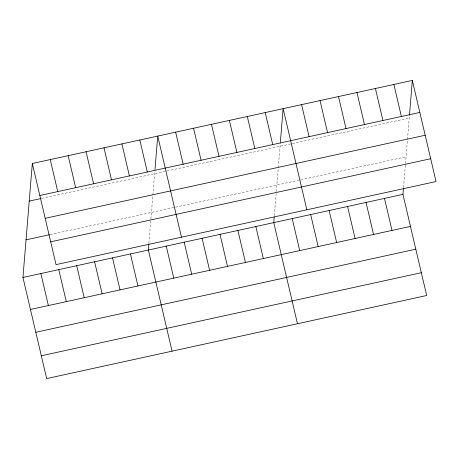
<?xml version="1.0" encoding="UTF-8"?>
<svg xmlns="http://www.w3.org/2000/svg" width="459" height="459" viewBox="0 0 459 459"><rect width="100%" height="100%" fill="white"/><g stroke="black" fill="none" stroke-linecap="round" stroke-linejoin="round"><path stroke-width="0.34" stroke-dasharray="2.29 1.72" d="M148.923 243.075L152.83 195.643M152.881 195L154.918 170.209M274.327 215.655L278.229 168.224M278.28 167.581L280.323 142.789M403.524 187.41L407.431 139.978M407.483 139.335L409.468 115.238M41.637 198.391L166.347 171.127M167.036 170.977L291.654 143.73M292.343 143.581L409.239 118.02M50.163 234.578L174.873 207.313M175.562 207.158L300.088 179.934M300.771 179.785L406.049 156.766"/><path stroke-width="0.69" d="M403.467 188.104L402.95 194.375L426.675 295.498L46.669 378.583L22.95 277.454L32.325 163.502L412.331 80.417L436.05 181.546L56.05 264.625L32.325 163.502M148.865 243.769L148.349 250.04L172.068 351.164M154.976 169.509L157.73 136.082L181.448 237.211M274.212 217.05L273.753 222.621L297.472 323.75M280.38 142.095L283.128 108.668L306.847 209.792M409.468 115.238L412.331 80.417M39.835 195.511L419.842 112.432M29.233 201.105L40.949 198.546M45.189 218.318L425.189 135.239M26.043 239.85L49.469 234.727M50.697 241.818L430.703 158.734M22.95 277.454L402.95 194.375M30.46 309.469L410.461 226.385M35.808 332.276L415.808 249.191M41.321 355.777L421.322 272.692M393.874 84.45L401.384 116.466M375.416 88.489L382.926 120.499M384.499 198.408L392.003 230.418M356.959 92.523L364.469 124.538M366.041 202.442L373.546 234.457M338.501 96.556L346.011 128.572M347.583 206.481L355.088 238.491M320.043 100.596L327.554 132.605M329.126 210.515L336.631 242.524M301.586 104.629L309.096 136.644M310.668 214.548L318.173 246.563M292.211 218.587L299.716 250.597M265.216 112.581L272.726 144.596M247.303 116.5L254.808 148.509M255.835 226.539L263.346 258.549M229.385 120.413L236.896 152.428M237.923 230.452L245.433 262.468M211.473 124.332L218.983 156.347M220.01 234.371L227.515 266.381M193.56 128.25L201.065 160.26M202.092 238.29L209.602 270.299M175.642 132.163L183.152 164.179M184.179 242.203L191.69 274.218M166.267 246.122L173.772 278.131M139.817 140.001L147.322 172.01M121.899 143.914L129.409 175.929M130.436 253.953L137.947 285.968M103.986 147.832L111.491 179.848M112.524 257.872L120.028 289.881M86.074 151.751L93.579 183.761M94.606 261.791L102.116 293.8M68.156 155.664L75.666 187.679M76.693 265.704L84.204 297.719M50.243 159.583L57.748 191.592M58.781 269.622L66.285 301.632M40.862 273.541L48.373 305.551"/></g></svg>
